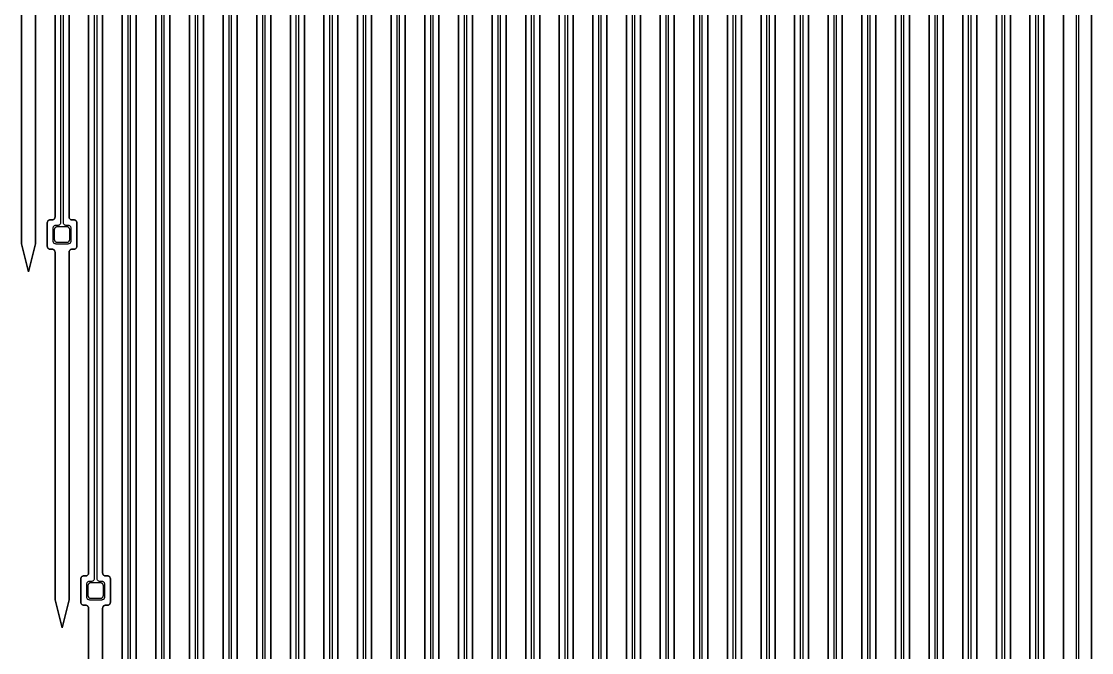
# Model space of a CAD drawing. Header units: metres. Extents: x -1550 to 1550, y -904 to 26100.
# Drawn here: x -766 to -2, y 5642 to 6092 of the extents above; entities that cross this region are included whole.
import ezdxf

# ---------------------------------------------------------------- set-up
doc = ezdxf.new("R2010")
doc.units = ezdxf.units.M
for name, color, linetype in [('Electrodes', 2, 'CONTINUOUS'), ('Metal', 4, 'CONTINUOUS'), ('Polyimide', 3, 'CONTINUOUS'), ('Polyimide_Negative', 5, 'CONTINUOUS')]:
    doc.layers.add(name, color=color, linetype=linetype)

msp = doc.modelspace()

# ---------------------------------------------------------------- linework, layer by layer
at = {"layer": 'Electrodes'}
for points in [[(-733.5, 5934.82), (-733.36, 5934.82), (-733.23, 5934.84), (-733.09, 5934.86), (-732.96, 5934.89), (-732.83, 5934.93), (-732.7, 5934.98), (-732.58, 5935.04), (-732.46, 5935.11), (-732.35, 5935.18), (-732.24, 5935.27), (-732.13, 5935.36), (-732.04, 5935.45), (-731.95, 5935.56), (-731.87, 5935.66), (-731.79, 5935.78), (-731.72, 5935.9), (-731.67, 5936.02), (-731.62, 5936.15), (-731.57, 5936.28), (-731.54, 5936.41), (-731.52, 5936.55), (-731.5, 5936.68), (-731.5, 5936.82), (-731.5, 5943.82), (-731.5, 5943.95), (-731.52, 5944.09), (-731.54, 5944.22), (-731.57, 5944.36), (-731.62, 5944.49), (-731.67, 5944.61), (-731.72, 5944.74), (-731.79, 5944.86), (-731.87, 5944.97), (-731.95, 5945.08), (-732.04, 5945.18), (-732.13, 5945.28), (-732.24, 5945.37), (-732.35, 5945.45), (-732.46, 5945.53), (-732.58, 5945.59), (-732.7, 5945.65), (-732.83, 5945.7), (-732.96, 5945.74), (-733.09, 5945.78), (-733.23, 5945.8), (-733.36, 5945.81), (-733.5, 5945.82), (-740.5, 5945.82), (-740.64, 5945.81), (-740.77, 5945.8), (-740.91, 5945.78), (-741.04, 5945.74), (-741.17, 5945.7), (-741.3, 5945.65), (-741.42, 5945.59), (-741.54, 5945.53), (-741.65, 5945.45), (-741.76, 5945.37), (-741.87, 5945.28), (-741.96, 5945.18), (-742.05, 5945.08), (-742.13, 5944.97), (-742.21, 5944.86), (-742.28, 5944.74), (-742.33, 5944.61), (-742.38, 5944.49), (-742.43, 5944.36), (-742.46, 5944.22), (-742.48, 5944.09), (-742.5, 5943.95), (-742.5, 5943.82), (-742.5, 5936.82), (-742.5, 5936.68), (-742.48, 5936.55), (-742.46, 5936.41), (-742.43, 5936.28), (-742.38, 5936.15), (-742.33, 5936.02), (-742.28, 5935.9), (-742.21, 5935.78), (-742.13, 5935.66), (-742.05, 5935.56), (-741.96, 5935.45), (-741.87, 5935.36), (-741.76, 5935.27), (-741.65, 5935.18), (-741.54, 5935.11), (-741.42, 5935.04), (-741.3, 5934.98), (-741.17, 5934.93), (-741.04, 5934.89), (-740.91, 5934.86), (-740.77, 5934.84), (-740.64, 5934.82), (-740.5, 5934.82), (-733.5, 5934.82)], [(-709.5, 5680.85), (-709.36, 5680.85), (-709.23, 5680.87), (-709.09, 5680.89), (-708.96, 5680.92), (-708.83, 5680.96), (-708.7, 5681.01), (-708.58, 5681.07), (-708.46, 5681.14), (-708.35, 5681.22), (-708.24, 5681.3), (-708.13, 5681.39), (-708.04, 5681.48), (-707.95, 5681.59), (-707.87, 5681.7), (-707.79, 5681.81), (-707.72, 5681.93), (-707.67, 5682.05), (-707.62, 5682.18), (-707.57, 5682.31), (-707.54, 5682.44), (-707.52, 5682.58), (-707.5, 5682.71), (-707.5, 5682.85), (-707.5, 5689.85), (-707.5, 5689.99), (-707.52, 5690.12), (-707.54, 5690.26), (-707.57, 5690.39), (-707.62, 5690.52), (-707.67, 5690.65), (-707.72, 5690.77), (-707.79, 5690.89), (-707.87, 5691), (-707.95, 5691.11), (-708.04, 5691.21), (-708.13, 5691.31), (-708.24, 5691.4), (-708.35, 5691.48), (-708.46, 5691.56), (-708.58, 5691.62), (-708.7, 5691.68), (-708.83, 5691.73), (-708.96, 5691.78), (-709.09, 5691.81), (-709.23, 5691.83), (-709.36, 5691.84), (-709.5, 5691.85), (-716.5, 5691.85), (-716.64, 5691.84), (-716.77, 5691.83), (-716.91, 5691.81), (-717.04, 5691.78), (-717.17, 5691.73), (-717.3, 5691.68), (-717.42, 5691.62), (-717.54, 5691.56), (-717.65, 5691.48), (-717.76, 5691.4), (-717.87, 5691.31), (-717.96, 5691.21), (-718.05, 5691.11), (-718.13, 5691), (-718.21, 5690.89), (-718.28, 5690.77), (-718.33, 5690.65), (-718.38, 5690.52), (-718.43, 5690.39), (-718.46, 5690.26), (-718.48, 5690.12), (-718.5, 5689.99), (-718.5, 5689.85), (-718.5, 5682.85), (-718.5, 5682.71), (-718.48, 5682.58), (-718.46, 5682.44), (-718.43, 5682.31), (-718.38, 5682.18), (-718.33, 5682.05), (-718.28, 5681.93), (-718.21, 5681.81), (-718.13, 5681.7), (-718.05, 5681.59), (-717.96, 5681.48), (-717.87, 5681.39), (-717.76, 5681.3), (-717.65, 5681.22), (-717.54, 5681.14), (-717.42, 5681.07), (-717.3, 5681.01), (-717.17, 5680.96), (-717.04, 5680.92), (-716.91, 5680.89), (-716.77, 5680.87), (-716.64, 5680.85), (-716.5, 5680.85), (-709.5, 5680.85)]]:
    msp.add_lwpolyline(points, close=True, dxfattribs=at)
at = {"layer": 'Metal'}
for points in [[(-738, 11993.5), (-738, 5948.82), (-738.03, 5948.47), (-738.12, 5948.13), (-738.27, 5947.82), (-738.47, 5947.53), (-738.71, 5947.29), (-739, 5947.09), (-739.32, 5946.94), (-739.65, 5946.85), (-740, 5946.82), (-741.5, 5946.82), (-741.85, 5946.79), (-742.18, 5946.7), (-742.5, 5946.55), (-742.79, 5946.35), (-743.03, 5946.1), (-743.23, 5945.82), (-743.38, 5945.5), (-743.47, 5945.16), (-743.5, 5944.82), (-743.5, 5935.82), (-743.47, 5935.47), (-743.38, 5935.13), (-743.23, 5934.82), (-743.03, 5934.53), (-742.79, 5934.29), (-742.5, 5934.09), (-742.18, 5933.94), (-741.85, 5933.85), (-741.5, 5933.82), (-732.5, 5933.82), (-732.15, 5933.85), (-731.82, 5933.94), (-731.5, 5934.09), (-731.21, 5934.29), (-730.97, 5934.53), (-730.77, 5934.82), (-730.62, 5935.13), (-730.53, 5935.47), (-730.5, 5935.82), (-730.5, 5944.82), (-730.53, 5945.16), (-730.62, 5945.5), (-730.77, 5945.82), (-730.97, 5946.1), (-731.21, 5946.35), (-731.5, 5946.55), (-731.82, 5946.7), (-732.15, 5946.79), (-732.5, 5946.82), (-734, 5946.82), (-734.35, 5946.85), (-734.68, 5946.94), (-735, 5947.09), (-735.29, 5947.29), (-735.53, 5947.53), (-735.73, 5947.82), (-735.88, 5948.13), (-735.97, 5948.47), (-736, 5948.82), (-736, 11993.5)], [(-714, 11993.5), (-714, 5694.85), (-714.03, 5694.5), (-714.12, 5694.17), (-714.27, 5693.85), (-714.47, 5693.56), (-714.71, 5693.32), (-715, 5693.12), (-715.32, 5692.97), (-715.65, 5692.88), (-716, 5692.85), (-717.5, 5692.85), (-717.85, 5692.82), (-718.18, 5692.73), (-718.5, 5692.58), (-718.79, 5692.38), (-719.03, 5692.13), (-719.23, 5691.85), (-719.38, 5691.53), (-719.47, 5691.2), (-719.5, 5690.85), (-719.5, 5681.85), (-719.47, 5681.5), (-719.38, 5681.17), (-719.23, 5680.85), (-719.03, 5680.56), (-718.79, 5680.32), (-718.5, 5680.12), (-718.18, 5679.97), (-717.85, 5679.88), (-717.5, 5679.85), (-708.5, 5679.85), (-708.15, 5679.88), (-707.82, 5679.97), (-707.5, 5680.12), (-707.21, 5680.32), (-706.97, 5680.56), (-706.77, 5680.85), (-706.62, 5681.17), (-706.53, 5681.5), (-706.5, 5681.85), (-706.5, 5690.85), (-706.53, 5691.2), (-706.62, 5691.53), (-706.77, 5691.85), (-706.97, 5692.13), (-707.21, 5692.38), (-707.5, 5692.58), (-707.82, 5692.73), (-708.15, 5692.82), (-708.5, 5692.85), (-710, 5692.85), (-710.35, 5692.88), (-710.68, 5692.97), (-711, 5693.12), (-711.29, 5693.32), (-711.53, 5693.56), (-711.73, 5693.85), (-711.88, 5694.17), (-711.97, 5694.5), (-712, 5694.85), (-712, 11993.5)], [(-690, 11993.5), (-690, 5440.88)], [(-688, 5440.88), (-688, 11993.5)], [(-666, 11993.5), (-666, 5186.91)], [(-664, 5186.91), (-664, 11993.5)], [(-640, 4932.94), (-640, 11993.5), (-642, 11993.5), (-642, 11993.5), (-642, 4932.94)], [(-616, 4678.98), (-616, 11993.5), (-618, 11993.5), (-618, 11993.5), (-618, 4678.98)], [(-592, 4425.01), (-592, 11993.5), (-594, 11993.5), (-594, 11993.5), (-594, 4425.01)], [(-568, 4365.01), (-568, 11993.5), (-570, 11993.5), (-570, 11993.5), (-570, 4365.01)], [(-544, 4305.01), (-544, 11993.5), (-546, 11993.5), (-546, 11993.5), (-546, 4305.01)], [(-520, 4245.01), (-520, 11993.5), (-522, 11993.5), (-522, 11993.5), (-522, 4245.01)], [(-496, 4185.01), (-496, 11993.5), (-498, 11993.5), (-498, 11993.5), (-498, 4185.01)], [(-472, 4125.01), (-472, 11993.5), (-474, 11993.5), (-474, 11993.5), (-474, 4125.01)], [(-448, 4065.01), (-448, 11993.5), (-450, 11993.5), (-450, 11993.5), (-450, 4065.01)], [(-424, 4005.01), (-424, 11993.5), (-426, 11993.5), (-426, 11993.5), (-426, 4005.01)], [(-400, 3945.01), (-400, 11993.5), (-402, 11993.5), (-402, 11993.5), (-402, 3945.01)], [(-376, 3691.04), (-376, 11993.5), (-378, 11993.5), (-378, 11993.5), (-378, 3691.04)], [(-352, 3437.07), (-352, 11993.5), (-354, 11993.5), (-354, 11993.5), (-354, 3437.07)], [(-328, 3183.1), (-328, 11993.5), (-330, 11993.5), (-330, 11993.5), (-330, 3183.1)], [(-304, 2929.13), (-304, 11993.5), (-306, 11993.5), (-306, 11993.5), (-306, 2929.13)], [(-280, 2675.17), (-280, 11993.5), (-282, 11993.5), (-282, 11993.5), (-282, 2675.17)], [(-256, 2421.2), (-256, 11993.5), (-258, 11993.5), (-258, 11993.5), (-258, 2421.2)], [(-232, 2167.23), (-232, 11993.5), (-234, 11993.5), (-234, 11993.5), (-234, 2167.23)], [(-208, 1913.26), (-208, 11993.5), (-210, 11993.5), (-210, 11993.5), (-210, 1913.26)], [(-184, 1659.29), (-184, 11993.5), (-186, 11993.5), (-186, 11993.5), (-186, 1659.29)], [(-160, 1405.33), (-160, 11993.5), (-162, 11993.5), (-162, 11993.5), (-162, 1405.33)], [(-136, 1151.36), (-136, 11993.5), (-138, 11993.5), (-138, 11993.5), (-138, 1151.36)], [(-112, 897.39), (-112, 11993.5), (-114, 11993.5), (-114, 11993.5), (-114, 897.39)], [(-88, 643.42), (-88, 11993.5), (-90, 11993.5), (-90, 11993.5), (-90, 643.42)], [(-64, 389.45), (-64, 11993.5), (-66, 11993.5), (-66, 11993.5), (-66, 389.45)], [(-40, 135.48), (-40, 11993.5), (-42, 11993.5), (-42, 11993.5), (-42, 135.48)], [(-11, -118.48), (-11, 11993.5), (-13, 11993.5), (-13, 11993.5), (-13, -118.48)]]:
    msp.add_lwpolyline(points, dxfattribs=at)
at = {"layer": 'Polyimide'}
for points in [[(-732, 11978.5), (-732, 5952.82), (-731.97, 5952.47), (-731.88, 5952.13), (-731.73, 5951.82), (-731.53, 5951.53), (-731.29, 5951.29), (-731, 5951.09), (-730.68, 5950.94), (-730.35, 5950.85), (-730, 5950.82), (-728.5, 5950.82), (-728.15, 5950.79), (-727.82, 5950.7), (-727.5, 5950.55), (-727.21, 5950.35), (-726.97, 5950.1), (-726.77, 5949.82), (-726.62, 5949.5), (-726.53, 5949.16), (-726.5, 5948.82), (-726.5, 5931.82), (-726.53, 5931.47), (-726.62, 5931.13), (-726.77, 5930.82), (-726.97, 5930.53), (-727.21, 5930.29), (-727.5, 5930.09), (-727.82, 5929.94), (-728.15, 5929.85), (-728.5, 5929.82), (-730, 5929.82), (-730.35, 5929.79), (-730.68, 5929.7), (-731, 5929.55), (-731.29, 5929.35), (-731.53, 5929.1), (-731.73, 5928.82), (-731.88, 5928.5), (-731.97, 5928.16), (-732, 5927.82), (-732, 5679.82), (-737, 5659.82), (-742, 5679.82), (-742, 5927.82), (-742.03, 5928.16), (-742.12, 5928.5), (-742.27, 5928.82), (-742.47, 5929.1), (-742.71, 5929.35), (-743, 5929.55), (-743.32, 5929.7), (-743.65, 5929.79), (-744, 5929.82), (-745.5, 5929.82), (-745.85, 5929.85), (-746.18, 5929.94), (-746.5, 5930.09), (-746.79, 5930.29), (-747.03, 5930.53), (-747.23, 5930.82), (-747.38, 5931.13), (-747.47, 5931.47), (-747.5, 5931.82), (-747.5, 5948.82), (-747.47, 5949.16), (-747.38, 5949.5), (-747.23, 5949.82), (-747.03, 5950.1), (-746.79, 5950.35), (-746.5, 5950.55), (-746.18, 5950.7), (-745.85, 5950.79), (-745.5, 5950.82), (-744, 5950.82), (-743.65, 5950.85), (-743.32, 5950.94), (-743, 5951.09), (-742.71, 5951.29), (-742.47, 5951.53), (-742.27, 5951.82), (-742.12, 5952.13), (-742.03, 5952.47), (-742, 5952.82), (-742, 11978.5)], [(-718, 5425.85), (-718, 5673.85), (-718.03, 5674.2), (-718.12, 5674.53), (-718.27, 5674.85), (-718.47, 5675.13), (-718.71, 5675.38), (-719, 5675.58), (-719.32, 5675.73), (-719.65, 5675.82), (-720, 5675.85), (-721.5, 5675.85), (-721.85, 5675.88), (-722.18, 5675.97), (-722.5, 5676.12), (-722.79, 5676.32), (-723.03, 5676.56), (-723.23, 5676.85), (-723.38, 5677.17), (-723.47, 5677.5), (-723.5, 5677.85), (-723.5, 5694.85), (-723.47, 5695.2), (-723.38, 5695.53), (-723.23, 5695.85), (-723.03, 5696.13), (-722.79, 5696.38), (-722.5, 5696.58), (-722.18, 5696.73), (-721.85, 5696.82), (-721.5, 5696.85), (-720, 5696.85), (-719.65, 5696.88), (-719.32, 5696.97), (-719, 5697.12), (-718.71, 5697.32), (-718.47, 5697.56), (-718.27, 5697.85), (-718.12, 5698.17), (-718.03, 5698.5), (-718, 5698.85), (-718, 11978.5)], [(-708, 11978.5), (-708, 5698.85), (-707.97, 5698.5), (-707.88, 5698.17), (-707.73, 5697.85), (-707.53, 5697.56), (-707.29, 5697.32), (-707, 5697.12), (-706.68, 5696.97), (-706.35, 5696.88), (-706, 5696.85), (-704.5, 5696.85), (-704.15, 5696.82), (-703.82, 5696.73), (-703.5, 5696.58), (-703.21, 5696.38), (-702.97, 5696.13), (-702.77, 5695.85), (-702.62, 5695.53), (-702.53, 5695.2), (-702.5, 5694.85), (-702.5, 5677.85), (-702.53, 5677.5), (-702.62, 5677.17), (-702.77, 5676.85), (-702.97, 5676.56), (-703.21, 5676.32), (-703.5, 5676.12), (-703.82, 5675.97), (-704.15, 5675.88), (-704.5, 5675.85), (-706, 5675.85), (-706.35, 5675.82), (-706.68, 5675.73), (-707, 5675.58), (-707.29, 5675.38), (-707.53, 5675.13), (-707.73, 5674.85), (-707.88, 5674.53), (-707.97, 5674.2), (-708, 5673.85), (-708, 5425.85)], [(-694, 5444.88), (-694, 11978.5)], [(-684, 11978.5), (-684, 5444.88)], [(-670, 5190.91), (-670, 11978.5)], [(-660, 11978.5), (-660, 5190.91)], [(-646, 4936.94), (-646, 11978.5)], [(-636, 11978.5), (-636, 4936.94)], [(-622, 4682.98), (-622, 11978.5)], [(-612, 11978.5), (-612, 4682.98)], [(-598, 4429.01), (-598, 11978.5)], [(-588, 11978.5), (-588, 4429.01)], [(-574, 4369.01), (-574, 11978.5)], [(-564, 11978.5), (-564, 4369.01)], [(-550, 4309.01), (-550, 11978.5)], [(-540, 11978.5), (-540, 4309.01)], [(-526, 4249.01), (-526, 11978.5)], [(-516, 11978.5), (-516, 4249.01)], [(-502, 4189.01), (-502, 11978.5)], [(-492, 11978.5), (-492, 4189.01)], [(-478, 4129.01), (-478, 11978.5)], [(-468, 11978.5), (-468, 4129.01)], [(-454, 4069.01), (-454, 11978.5)], [(-444, 11978.5), (-444, 4069.01)], [(-430, 4009.01), (-430, 11978.5)], [(-420, 11978.5), (-420, 4009.01)], [(-406, 3949.01), (-406, 11978.5)], [(-396, 11978.5), (-396, 3949.01)], [(-382, 3695.04), (-382, 11978.5)], [(-372, 11978.5), (-372, 3695.04)], [(-358, 3441.07), (-358, 11978.5)], [(-348, 11978.5), (-348, 3441.07)], [(-334, 3187.1), (-334, 11978.5)], [(-324, 11978.5), (-324, 3187.1)], [(-310, 2933.13), (-310, 11978.5)], [(-300, 11978.5), (-300, 2933.13)], [(-286, 2679.17), (-286, 11978.5)], [(-276, 11978.5), (-276, 2679.17)], [(-262, 2425.2), (-262, 11978.5)], [(-252, 11978.5), (-252, 2425.2)], [(-238, 2171.23), (-238, 11978.5)], [(-228, 11978.5), (-228, 2171.23)], [(-214, 1917.26), (-214, 11978.5)], [(-204, 11978.5), (-204, 1917.26)], [(-190, 1663.29), (-190, 11978.5)], [(-180, 11978.5), (-180, 1663.29)], [(-166, 1409.33), (-166, 11978.5)], [(-156, 11978.5), (-156, 1409.33)], [(-142, 1155.36), (-142, 11978.5)], [(-132, 11978.5), (-132, 1155.36)], [(-118, 901.39), (-118, 11978.5)], [(-108, 11978.5), (-108, 901.39)], [(-94, 647.42), (-94, 11978.5)], [(-84, 11978.5), (-84, 647.42)], [(-70, 393.45), (-70, 11978.5)], [(-60, 11978.5), (-60, 393.45)], [(-46, 139.48), (-46, 11978.5)], [(-36, 11978.5), (-36, 139.48)], [(-22, -116.48), (-22, 11978.5)], [(-2, 11978.5), (-2, -116.48)], [(-756, 6181.79), (-756, 5933.79), (-761, 5913.79), (-766, 5933.79), (-766, 6181.79)]]:
    msp.add_lwpolyline(points, dxfattribs=at)
at = {"layer": 'Polyimide_Negative'}
for points in [[(-742, 11978.5), (-742, 5952.82), (-742.03, 5952.47), (-742.12, 5952.13), (-742.27, 5951.82), (-742.47, 5951.53), (-742.71, 5951.29), (-743, 5951.09), (-743.32, 5950.94), (-743.65, 5950.85), (-744, 5950.82), (-745.5, 5950.82), (-745.85, 5950.79), (-746.18, 5950.7), (-746.5, 5950.55), (-746.79, 5950.35), (-747.03, 5950.1), (-747.23, 5949.82), (-747.38, 5949.5), (-747.47, 5949.16), (-747.5, 5948.82), (-747.5, 5931.82), (-747.47, 5931.47), (-747.38, 5931.13), (-747.23, 5930.82), (-747.03, 5930.53), (-746.79, 5930.29), (-746.5, 5930.09), (-746.18, 5929.94), (-745.85, 5929.85), (-745.5, 5929.82), (-744, 5929.82), (-743.65, 5929.79), (-743.32, 5929.7), (-743, 5929.55), (-742.71, 5929.35), (-742.47, 5929.1), (-742.27, 5928.82), (-742.12, 5928.5), (-742.03, 5928.16), (-742, 5927.82), (-742, 5679.82), (-737, 5659.82), (-732, 5679.82), (-732, 5927.82), (-731.97, 5928.16), (-731.88, 5928.5), (-731.73, 5928.82), (-731.53, 5929.1), (-731.29, 5929.35), (-731, 5929.55), (-730.68, 5929.7), (-730.35, 5929.79), (-730, 5929.82), (-728.5, 5929.82), (-728.15, 5929.85), (-727.82, 5929.94), (-727.5, 5930.09), (-727.21, 5930.29), (-726.97, 5930.53), (-726.77, 5930.82), (-726.62, 5931.13), (-726.53, 5931.47), (-726.5, 5931.82), (-726.5, 5948.82), (-726.53, 5949.16), (-726.62, 5949.5), (-726.77, 5949.82), (-726.97, 5950.1), (-727.21, 5950.35), (-727.5, 5950.55), (-727.82, 5950.7), (-728.15, 5950.79), (-728.5, 5950.82), (-730, 5950.82), (-730.35, 5950.85), (-730.68, 5950.94), (-731, 5951.09), (-731.29, 5951.29), (-731.53, 5951.53), (-731.73, 5951.82), (-731.88, 5952.13), (-731.97, 5952.47), (-732, 5952.82), (-732, 11978.5)], [(-718, 11978.5), (-718, 5698.85), (-718.03, 5698.5), (-718.12, 5698.17), (-718.27, 5697.85), (-718.47, 5697.56), (-718.71, 5697.32), (-719, 5697.12), (-719.32, 5696.97), (-719.65, 5696.88), (-720, 5696.85), (-721.5, 5696.85), (-721.85, 5696.82), (-722.18, 5696.73), (-722.5, 5696.58), (-722.79, 5696.38), (-723.03, 5696.13), (-723.23, 5695.85), (-723.38, 5695.53), (-723.47, 5695.2), (-723.5, 5694.85), (-723.5, 5677.85), (-723.47, 5677.5), (-723.38, 5677.17), (-723.23, 5676.85), (-723.03, 5676.56), (-722.79, 5676.32), (-722.5, 5676.12), (-722.18, 5675.97), (-721.85, 5675.88), (-721.5, 5675.85), (-720, 5675.85), (-719.65, 5675.82), (-719.32, 5675.73), (-719, 5675.58), (-718.71, 5675.38), (-718.47, 5675.13), (-718.27, 5674.85), (-718.12, 5674.53), (-718.03, 5674.2), (-718, 5673.85), (-718, 5425.85)], [(-708, 5425.85), (-708, 5673.85), (-707.97, 5674.2), (-707.88, 5674.53), (-707.73, 5674.85), (-707.53, 5675.13), (-707.29, 5675.38), (-707, 5675.58), (-706.68, 5675.73), (-706.35, 5675.82), (-706, 5675.85), (-704.5, 5675.85), (-704.15, 5675.88), (-703.82, 5675.97), (-703.5, 5676.12), (-703.21, 5676.32), (-702.97, 5676.56), (-702.77, 5676.85), (-702.62, 5677.17), (-702.53, 5677.5), (-702.5, 5677.85), (-702.5, 5694.85), (-702.53, 5695.2), (-702.62, 5695.53), (-702.77, 5695.85), (-702.97, 5696.13), (-703.21, 5696.38), (-703.5, 5696.58), (-703.82, 5696.73), (-704.15, 5696.82), (-704.5, 5696.85), (-706, 5696.85), (-706.35, 5696.88), (-706.68, 5696.97), (-707, 5697.12), (-707.29, 5697.32), (-707.53, 5697.56), (-707.73, 5697.85), (-707.88, 5698.17), (-707.97, 5698.5), (-708, 5698.85), (-708, 11978.5)], [(-694, 11978.5), (-694, 5444.88)], [(-684, 5444.88), (-684, 11978.5)], [(-670, 11978.5), (-670, 5190.91)], [(-660, 5190.91), (-660, 11978.5)], [(-646, 11978.5), (-646, 4936.94)], [(-636, 4936.94), (-636, 11978.5)], [(-622, 11978.5), (-622, 4682.98)], [(-612, 4682.98), (-612, 11978.5)], [(-598, 11978.5), (-598, 4429.01)], [(-588, 4429.01), (-588, 11978.5)], [(-574, 11978.5), (-574, 4369.01)], [(-564, 4369.01), (-564, 11978.5)], [(-550, 11978.5), (-550, 4309.01)], [(-540, 4309.01), (-540, 11978.5)], [(-526, 11978.5), (-526, 4249.01)], [(-516, 4249.01), (-516, 11978.5)], [(-502, 11978.5), (-502, 4189.01)], [(-492, 4189.01), (-492, 11978.5)], [(-478, 11978.5), (-478, 4129.01)], [(-468, 4129.01), (-468, 11978.5)], [(-454, 11978.5), (-454, 4069.01)], [(-444, 4069.01), (-444, 11978.5)], [(-430, 11978.5), (-430, 4009.01)], [(-420, 4009.01), (-420, 11978.5)], [(-406, 11978.5), (-406, 3949.01)], [(-396, 3949.01), (-396, 11978.5)], [(-382, 11978.5), (-382, 3695.04)], [(-372, 3695.04), (-372, 11978.5)], [(-358, 11978.5), (-358, 3441.07)], [(-348, 3441.07), (-348, 11978.5)], [(-334, 11978.5), (-334, 3187.1)], [(-324, 3187.1), (-324, 11978.5)], [(-310, 11978.5), (-310, 2933.13)], [(-300, 2933.13), (-300, 11978.5)], [(-286, 11978.5), (-286, 2679.17)], [(-276, 2679.17), (-276, 11978.5)], [(-262, 11978.5), (-262, 2425.2)], [(-252, 2425.2), (-252, 11978.5)], [(-238, 11978.5), (-238, 2171.23)], [(-228, 2171.23), (-228, 11978.5)], [(-214, 11978.5), (-214, 1917.26)], [(-204, 1917.26), (-204, 11978.5)], [(-190, 11978.5), (-190, 1663.29)], [(-180, 1663.29), (-180, 11978.5)], [(-166, 11978.5), (-166, 1409.33)], [(-156, 1409.33), (-156, 11978.5)], [(-142, 11978.5), (-142, 1155.36)], [(-132, 1155.36), (-132, 11978.5)], [(-118, 11978.5), (-118, 901.39)], [(-108, 901.39), (-108, 11978.5)], [(-94, 11978.5), (-94, 647.42)], [(-84, 647.42), (-84, 11978.5)], [(-70, 11978.5), (-70, 393.45)], [(-60, 393.45), (-60, 11978.5)], [(-46, 11978.5), (-46, 139.48)], [(-36, 139.48), (-36, 11978.5)], [(-22, 11978.5), (-22, -116.48)], [(-2, -116.48), (-2, 11978.5)], [(-766, 6181.79), (-766, 5933.79), (-761, 5913.79), (-756, 5933.79), (-756, 6181.79)]]:
    msp.add_lwpolyline(points, dxfattribs=at)

doc.saveas('drawing.dxf')
